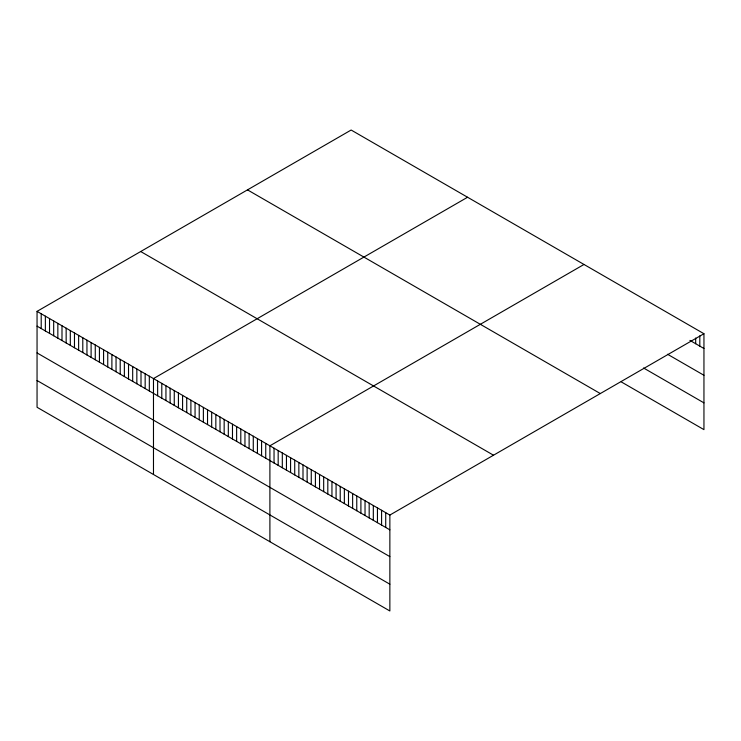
<?xml version="1.0" encoding="UTF-8"?>
<svg xmlns="http://www.w3.org/2000/svg" width="741" height="741" viewBox="0 0 741 741"><rect width="100%" height="100%" fill="white"/><g stroke="black" fill="none" stroke-linecap="round" stroke-linejoin="round"><path stroke-width="1.11" d="M37.05 311.368L389.859 515.06L389.859 610.973L37.05 407.281L37.05 311.368L351.141 130.027L703.95 333.719L703.95 429.632L621.227 381.874M467.571 197.245L153.48 378.586L153.48 474.499M583.991 264.463L269.9 445.804L269.9 541.717M389.859 515.06L703.95 333.719M689.89 340.388L703.95 348.502M667.548 354.263L703.95 375.279M643.558 367.99L703.95 402.863M247.494 189.872L600.303 393.564M140.697 251.523L493.506 455.215M37.05 326.151L389.859 529.843M37.05 352.929L389.859 556.621M37.05 380.513L389.859 584.195M699.81 335.877L699.81 346.121M695.679 338.044L695.679 343.731M385.718 512.67L385.718 527.453M381.587 510.28L381.587 525.073M377.447 507.891L377.447 522.683M373.316 505.51L373.316 520.293M369.175 503.12L369.175 517.903M365.035 500.731L365.035 515.514M360.904 498.341L360.904 513.124M356.764 495.951L356.764 510.744M352.633 493.571L352.633 508.354M348.492 491.181L348.492 505.964M344.361 488.791L344.361 503.574M340.221 486.402L340.221 501.185M336.081 484.012L336.081 498.795M331.949 481.622L331.949 496.414M327.809 479.242L327.809 494.025M323.678 476.852L323.678 491.635M319.538 474.462L319.538 489.245M315.407 472.073L315.407 486.856M311.266 469.683L311.266 484.475M307.126 467.293L307.126 482.085M302.995 464.913L302.995 479.696M298.855 462.523L298.855 477.306M294.723 460.133L294.723 474.916M290.583 457.743L290.583 472.526M286.452 455.354L286.452 470.146M282.312 452.973L282.312 467.756M278.171 450.584L278.171 465.367M274.04 448.194L274.04 462.977M265.741 443.405L265.741 458.188M261.582 441.006L261.582 455.789M257.433 438.598L257.433 453.39M253.274 436.199L253.274 450.991M249.115 433.8L249.115 448.583M244.956 431.401L244.956 446.184M240.797 429.002L240.797 443.785M236.638 426.603L236.638 441.386M232.479 424.195L232.479 438.987M228.321 421.796L228.321 436.579M224.162 419.397L224.162 434.18M220.003 416.998L220.003 431.781M215.844 414.599L215.844 429.382M211.685 412.2L211.685 426.983M207.536 409.792L207.536 424.584M203.377 407.393L203.377 422.175M199.218 404.994L199.218 419.776M195.059 402.595L195.059 417.378M190.9 400.196L190.9 414.979M186.741 397.787L186.741 412.58M182.582 395.388L182.582 410.171M178.424 392.989L178.424 407.772M174.265 390.59L174.265 405.373M170.106 388.191L170.106 402.974M165.947 385.792L165.947 400.575M161.788 383.384L161.788 398.176M157.638 380.985L157.638 395.768M149.321 376.187L149.321 390.97M145.162 373.788L145.162 388.571M141.003 371.38L141.003 386.172M136.844 368.981L136.844 383.773M132.685 366.582L132.685 381.365M128.526 364.183L128.526 378.966M124.368 361.784L124.368 376.567M120.209 359.385L120.209 374.168M116.05 356.977L116.05 371.769M111.891 354.578L111.891 369.361M107.741 352.179L107.741 366.962M103.583 349.78L103.583 364.563M99.424 347.381L99.424 362.164M95.265 344.973L95.265 359.765M91.106 342.574L91.106 357.366M86.947 340.175L86.947 354.958M82.788 337.776L82.788 352.559M78.629 335.377L78.629 350.16M74.471 332.978L74.471 347.761M70.312 330.569L70.312 345.362M66.153 328.17L66.153 342.953M61.994 325.771L61.994 340.554M57.844 323.372L57.844 338.155M53.685 320.973L53.685 335.756M49.527 318.574L49.527 333.357M45.368 316.166L45.368 330.958M41.209 313.767L41.209 328.55"/></g></svg>
